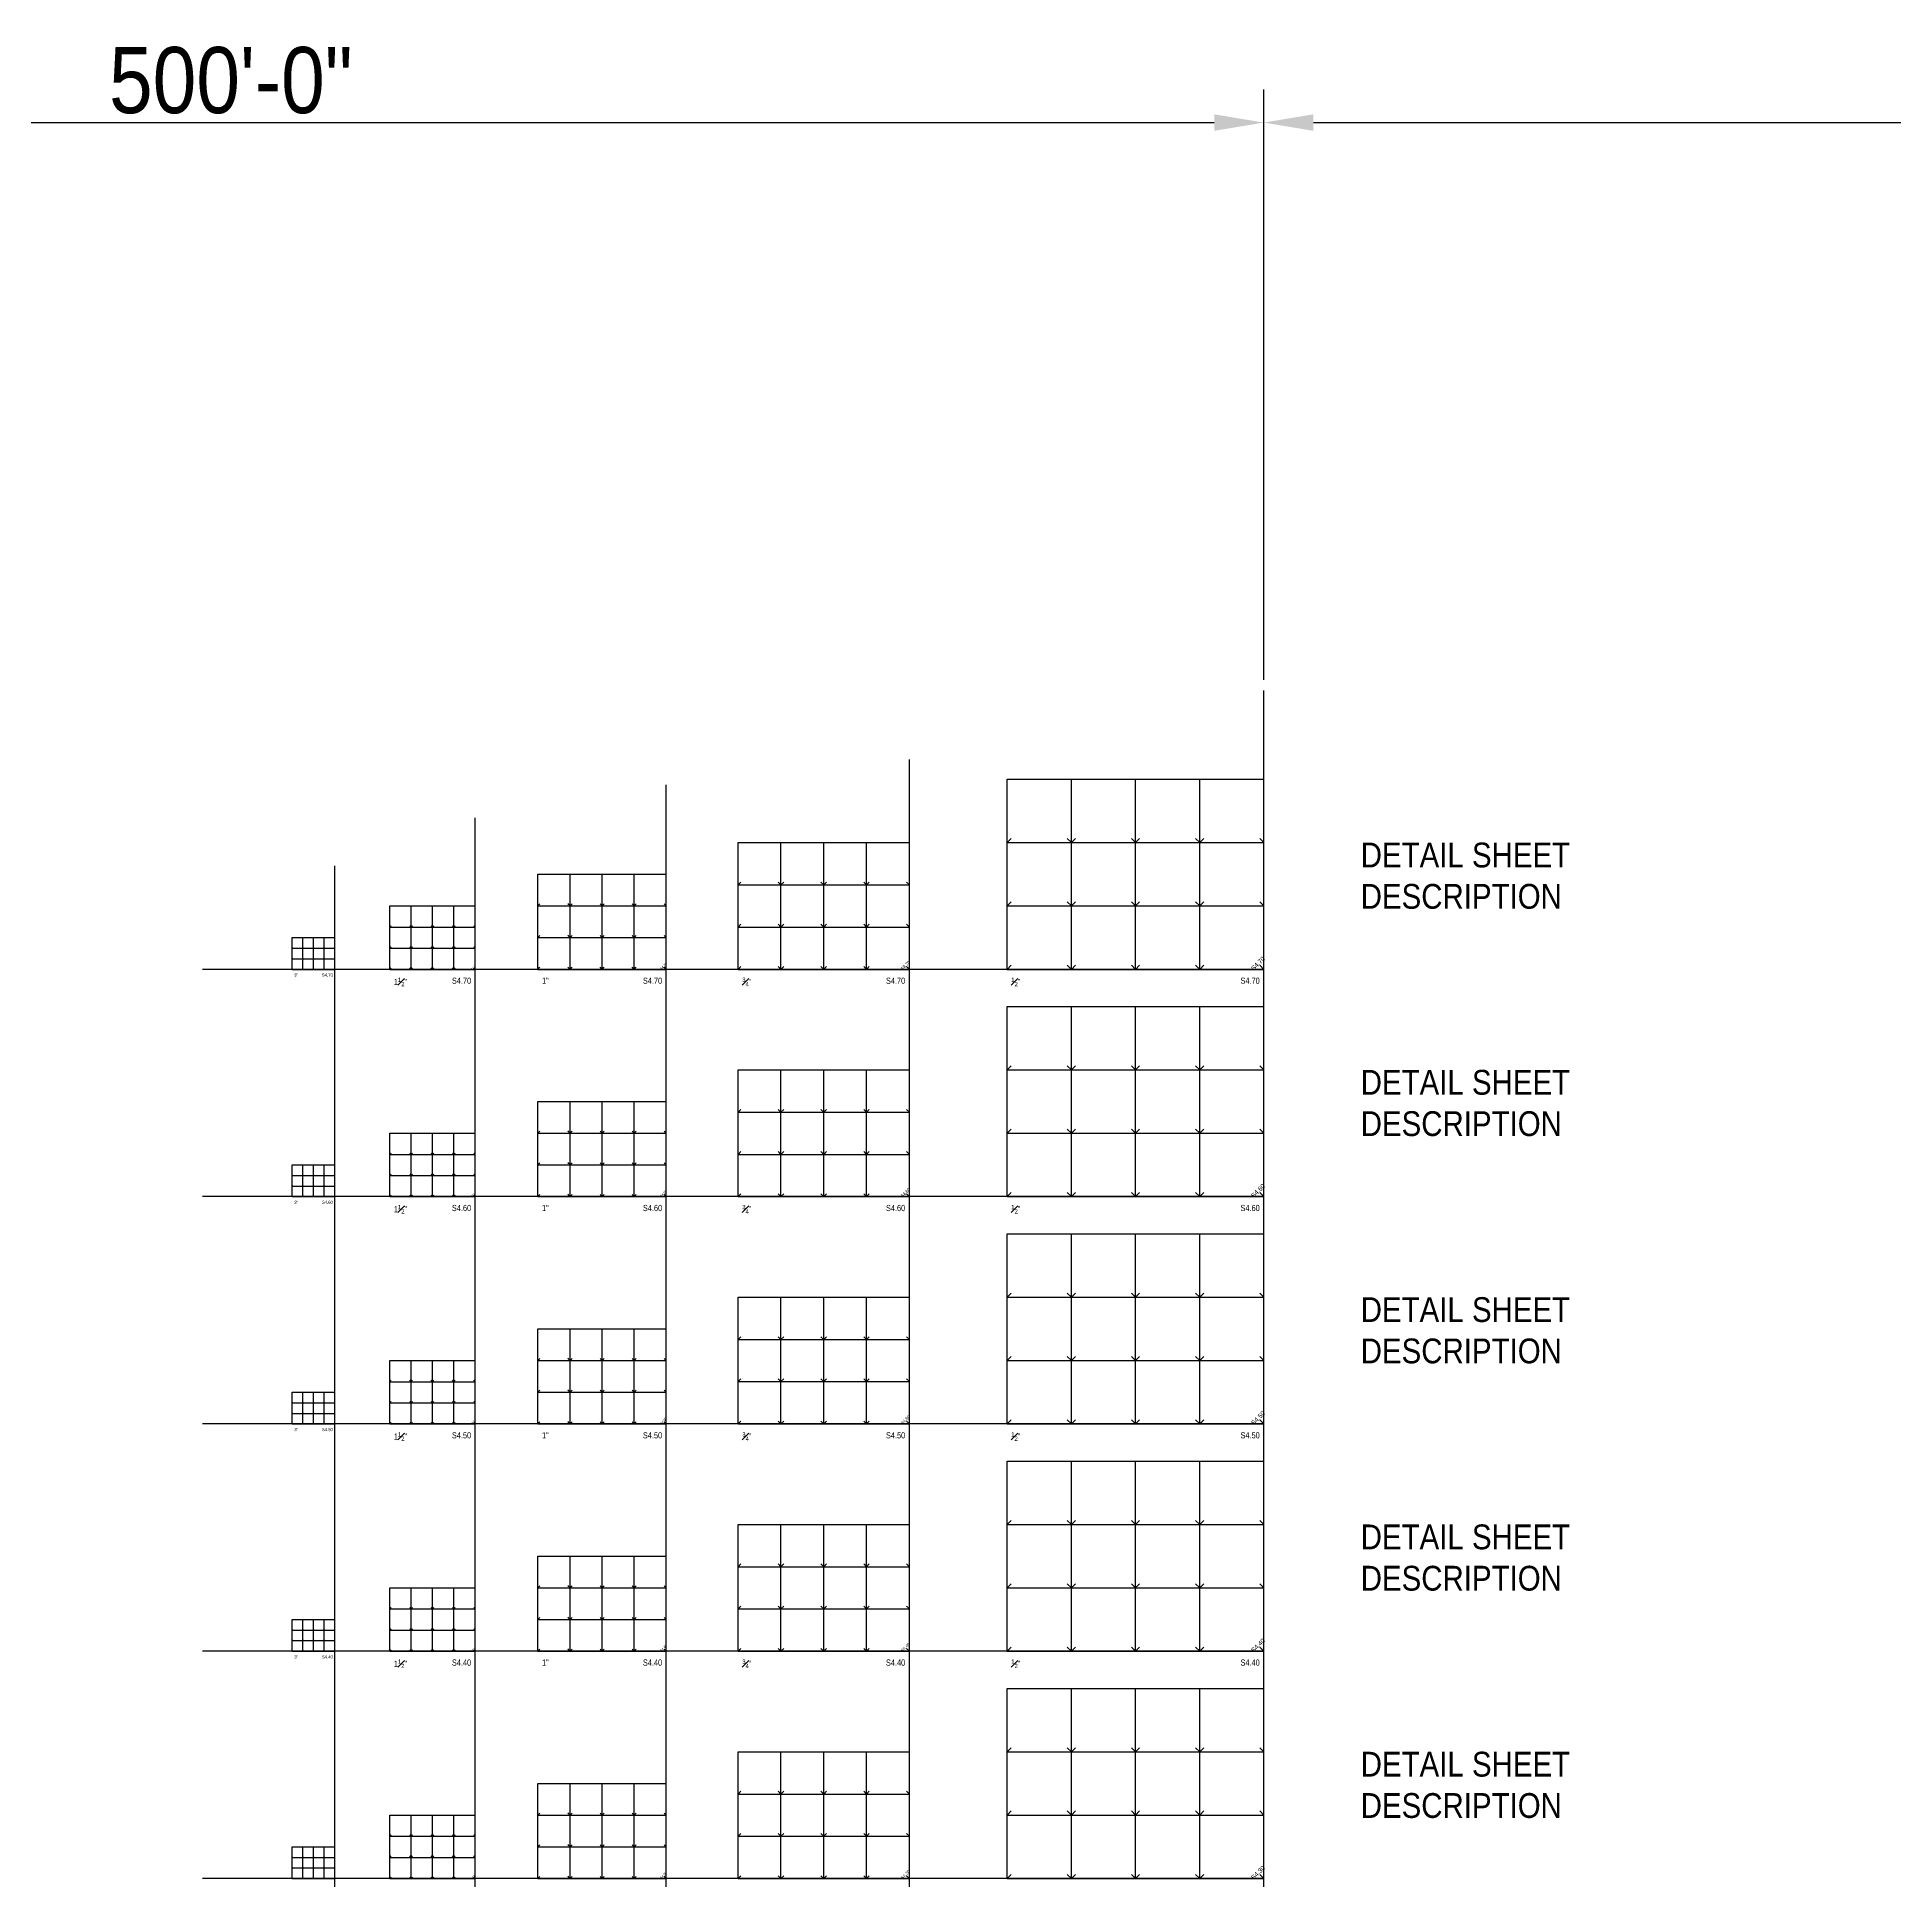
# Model space of a CAD drawing. Header units: inches. Extents: x -2661 to 42767, y -1222 to 9099.
# Drawn here: x 8129 to 13524, y 3746 to 9099 of the extents above; entities that cross this region are included whole.
import ezdxf

# ---------------------------------------------------------------- set-up
doc = ezdxf.new("R2010")
doc.units = ezdxf.units.IN
doc.header["$LTSCALE"] = 12
doc.header["$MEASUREMENT"] = 0
doc.header["$PDMODE"] = 3
doc.linetypes.add('HIDDEN2', pattern=[0.1875, 0.125, -0.0625])
doc.layers.get('0').update_dxf_attribs({"linetype": 'CONTINUOUS'})
doc.layers.get('DefPoints').update_dxf_attribs({"color": 251, "linetype": 'CONTINUOUS'})
doc.layers.add('DESIGNER COMMENTS', color=221, linetype='CONTINUOUS', plot=False)
doc.layers.add('S-ANNO-GRID-NONPLOT', color=251, linetype='CONTINUOUS', plot=False)
doc.styles.add('Arial', font='arial.ttf', dxfattribs={"width": 0.85})
doc.dimstyles.get("Standard").update_dxf_attribs({"dimtxt": 0.125, "dimasz": 0.125, "dimexe": 0.0625, "dimexo": 0.0625, "dimgap": 0.0625, "dimtad": 1, "dimdec": 3, "dimzin": 3, "dimdsep": 46, "dimlunit": 4, "dimtxsty": 'Arial', "dimcen": 0.09375, "dimclrd": 256, "dimclre": 256, "dimclrt": 256, "dimadec": 0, "dimazin": 0, "dimtfac": 1, "dimtdec": 3, "dimtix": 1, "dimtmove": 0, "dimatfit": 3, "dimfxl": 1, "dimfrac": 2, "dimtolj": 1, "dimtzin": 0, "dimarcsym": 0})

# ---------------------------------------------------------------- blocks, each defined once
blk = doc.blocks.new('*D221')
at = {"layer": 'DefPoints', "color": 0, "transparency": 16777216}
for p in [(17691.4, 8851.2), (11691.4, 7202.4), (17691.4, 7136.7)]:
    blk.add_point(p, dxfattribs=at)
at = {"layer": 'S-ANNO-GRID-NONPLOT', "lineweight": -2, "transparency": 16777216}
for p, q in [((11691.4, 7298.4), (11691.4, 8947.2)), ((17691.4, 7232.7), (17691.4, 8947.2)), ((11835.4, 8851.2), (17547.4, 8851.2))]:
    blk.add_line(p, q, dxfattribs=at)
at = {"layer": 'S-ANNO-GRID-NONPLOT', "transparency": 16777216}
for points in [[(11835.4, 8875.2), (11835.4, 8827.2), (11691.4, 8851.2)], [(17547.4, 8875.2), (17547.4, 8827.2), (17691.4, 8851.2)]]:
    blk.add_solid(points, dxfattribs=at)
at = {"layer": 'S-ANNO-GRID-NONPLOT', "transparency": 16777216, "insert": (14691.4, 8973.2), "char_height": 192, "attachment_point": 5, "style": 'Arial'}
blk.add_mtext('\\A1;500\'-0"', dxfattribs=at)
blk = doc.blocks.new('*D222')
at = {"layer": 'DefPoints', "color": 0, "transparency": 16777216}
for p in [(11691.4, 8851.2), (5691.4, 7202.4), (11691.4, 7136.7)]:
    blk.add_point(p, dxfattribs=at)
at = {"layer": 'S-ANNO-GRID-NONPLOT', "lineweight": -2, "transparency": 16777216}
for p, q in [((5691.4, 7298.4), (5691.4, 8947.2)), ((11691.4, 7232.7), (11691.4, 8947.2)), ((5835.4, 8851.2), (11547.4, 8851.2))]:
    blk.add_line(p, q, dxfattribs=at)
at = {"layer": 'S-ANNO-GRID-NONPLOT', "transparency": 16777216}
for points in [[(5835.4, 8875.2), (5835.4, 8827.2), (5691.4, 8851.2)], [(11547.4, 8875.2), (11547.4, 8827.2), (11691.4, 8851.2)]]:
    blk.add_solid(points, dxfattribs=at)
at = {"layer": 'S-ANNO-GRID-NONPLOT', "transparency": 16777216, "insert": (8691.4, 8973.2), "char_height": 192, "attachment_point": 5, "style": 'Arial'}
blk.add_mtext('\\A1;500\'-0"', dxfattribs=at)
blk = doc.blocks.new('Se_GRID 24x36')
for p, q in [((0, 23), (7.77, 23)), ((0, 15.33), (0, 23)), ((7.77, 0), (7.77, 23)), ((7.77, 23), (15.53, 23)), ((15.53, 0), (15.53, 23)), ((15.53, 23), (23.3, 23)), ((23.3, 0), (23.3, 23)), ((23.3, 23), (31.07, 23)), ((31.07, 15.33), (31.07, 23)), ((0, 15.33), (0.5, 15.83)), ((7.77, 15.33), (8.27, 15.83)), ((15.53, 15.33), (16.03, 15.83)), ((23.3, 15.33), (23.8, 15.83)), ((0, 7.67), (0, 15.33)), ((0, 15.33), (7.77, 15.33)), ((7.77, 15.33), (15.53, 15.33)), ((15.53, 15.33), (23.3, 15.33)), ((23.3, 15.33), (31.07, 15.33)), ((31.07, 7.67), (31.07, 15.33)), ((0, 7.67), (0.5, 8.17)), ((0, 0), (0, 7.67)), ((0, 7.67), (7.77, 7.67)), ((7.77, 7.67), (8.27, 8.17)), ((7.77, 7.67), (15.53, 7.67)), ((15.53, 7.67), (16.03, 8.17)), ((15.53, 7.67), (23.3, 7.67)), ((23.3, 7.67), (23.8, 8.17)), ((23.3, 7.67), (31.07, 7.67)), ((31.07, 0), (31.07, 7.67)), ((0, 0), (0.5, 0.5)), ((0, 0), (7.77, 0)), ((7.77, 0), (8.27, 0.5)), ((7.77, 0), (15.53, 0)), ((15.53, 0), (16.03, 0.5)), ((23.3, 0), (23.8, 0.5)), ((15.53, 0), (23.3, 0)), ((23.3, 0), (31.07, 0))]:
    blk.add_line(p, q)
at = {"linetype": 'HIDDEN2'}
for p, q in [((7.77, 15.33), (7.27, 15.83)), ((15.53, 15.33), (15.03, 15.83)), ((23.3, 15.33), (22.8, 15.83)), ((31.07, 15.33), (30.57, 15.83)), ((7.77, 7.67), (7.27, 8.17)), ((15.53, 7.67), (15.03, 8.17)), ((23.3, 7.67), (22.8, 8.17)), ((31.07, 7.67), (30.57, 8.17)), ((7.77, 0), (7.27, 0.5)), ((15.53, 0), (15.03, 0.5)), ((23.3, 0), (22.8, 0.5)), ((31.07, 0), (30.57, 0.5))]:
    blk.add_line(p, q, dxfattribs=at)

msp = doc.modelspace()

# ---------------------------------------------------------------- linework, layer by layer
at = {"layer": 'S-ANNO-GRID-NONPLOT'}
for p, q in [((11691.43095, 1772.36325), (11691.43095, 7202.39494)), ((10661.78271, 1772.36325), (10661.78271, 7001.85215)), ((9955.98708, 1772.36325), (9955.98708, 6928.42704)), ((9401.30585, 1772.36325), (9401.30585, 6832.16849)), ((8993.82826, 1772.36325), (8993.82826, 6692.49623)), ((11691.43095, 6392.36325), (8609.0403, 6392.36325)), ((11691.43095, 5732.36325), (8609.0403, 5732.36325)), ((11691.43095, 5072.36325), (8609.0403, 5072.36325)), ((11691.43095, 4412.36325), (8609.0403, 4412.36325)), ((11691.43095, 3752.36325), (8609.0403, 3752.36325))]:
    msp.add_line(p, q, dxfattribs=at)

# ---------------------------------------------------------------- block references
for p, xscale, yscale, zscale in [((10945.75816, 6392.36325), 24, 24, 24), ((10164.66751, 6392.36325), 16, 16, 16), ((9583.15069, 6392.36325), 12, 12, 12), ((9152.74825, 6392.36325), 8, 8, 8), ((8869.54946, 6392.36325), 4, 4, 4), ((10945.75816, 5732.36325), 24, 24, 24), ((10164.66751, 5732.36325), 16, 16, 16), ((9583.15069, 5732.36325), 12, 12, 12), ((9152.74825, 5732.36325), 8, 8, 8), ((8869.54946, 5732.36325), 4, 4, 4), ((10945.75816, 5072.36325), 24, 24, 24), ((10164.66751, 5072.36325), 16, 16, 16), ((9583.15069, 5072.36325), 12, 12, 12), ((9152.74825, 5072.36325), 8, 8, 8), ((8869.54946, 5072.36325), 4, 4, 4), ((10945.75816, 4412.36325), 24, 24, 24), ((10164.66751, 4412.36325), 16, 16, 16), ((9583.15069, 4412.36325), 12, 12, 12), ((9152.74825, 4412.36325), 8, 8, 8), ((8869.54946, 4412.36325), 4, 4, 4), ((10945.75816, 3752.36325), 24, 24, 24), ((10164.66751, 3752.36325), 16, 16, 16), ((9583.15069, 3752.36325), 12, 12, 12), ((9152.74825, 3752.36325), 8, 8, 8), ((8869.54946, 3752.36325), 4, 4, 4)]:
    msp.add_blockref('Se_GRID 24x36', p, dxfattribs=dict(at, xscale=xscale, yscale=yscale, zscale=zscale))

# ---------------------------------------------------------------- texts
at = {"layer": 'DESIGNER COMMENTS', "char_height": 72, "width": 693.3801297, "attachment_point": 1, "style": 'Arial'}
for insert in [(11972.62974, 6760.36325), (11972.62974, 6100.36325), (11972.62974, 5440.36325), (11972.62974, 4780.36325), (11972.62974, 4120.36325)]:
    msp.add_mtext('\\A1;{\\C191;DETAIL SHEET DESCRIPTION}', dxfattribs=dict(at, insert=insert))
at = {"layer": 'S-ANNO-GRID-NONPLOT', "attachment_point": 5, "rotation": 45, "style": 'Arial'}
for s, insert, char_height, width in [('S4.70', (11674.46039, 6409.33382), 13.5, 44.3231908), ('S4.70', (8990.99984, 6395.19168), 2.25, 7.3871985), ('S4.70', (9395.649, 6398.02011), 4.5, 14.7743969), ('S4.70', (9947.5018, 6400.84854), 6.75, 22.1615954), ('S4.70', (10650.469, 6403.67696), 9, 29.5487939), ('S4.60', (8990.99984, 5735.19168), 2.25, 7.3871985), ('S4.60', (9395.649, 5738.02011), 4.5, 14.7743969), ('S4.60', (9947.5018, 5740.84854), 6.75, 22.1615954), ('S4.60', (10650.469, 5743.67696), 9, 29.5487939), ('S4.60', (11674.46039, 5749.33382), 13.5, 44.3231908), ('S4.50', (8990.99984, 5075.19168), 2.25, 7.3871985), ('S4.50', (9395.649, 5078.02011), 4.5, 14.7743969), ('S4.50', (9947.5018, 5080.84854), 6.75, 22.1615954), ('S4.50', (10650.469, 5083.67696), 9, 29.5487939), ('S4.50', (11674.46039, 5089.33382), 13.5, 44.3231908), ('S4.40', (9395.649, 4418.02011), 4.5, 14.7743969), ('S4.40', (9947.5018, 4420.84854), 6.75, 22.1615954), ('S4.40', (10650.469, 4423.67696), 9, 29.5487939), ('S4.40', (11674.46039, 4429.33382), 13.5, 44.3231908), ('S4.40', (8990.99984, 4415.19168), 2.25, 7.3871985), ('S4.30', (11674.46039, 3769.33382), 13.5, 44.3231908), ('S4.30', (8990.99984, 3755.19168), 2.25, 7.3871985), ('S4.30', (9395.649, 3758.02011), 4.5, 14.7743969), ('S4.30', (9947.5018, 3760.84854), 6.75, 22.1615954), ('S4.30', (10650.469, 3763.67696), 9, 29.5487939)]:
    msp.add_mtext(s, dxfattribs=dict(at, insert=insert, char_height=char_height, width=width))
at = {"layer": 'S-ANNO-GRID-NONPLOT', "color": 191, "style": 'Arial'}
for s, insert, char_height, width, attachment_point in [('3"', (8875.54946, 6380.36325), 9, 29.5487939, 1), ('S4.70', (8987.82826, 6380.36325), 9, 29.5487939, 3), ('\\A1;1{\\H0.7x;\\S1#2;}"', (9164.74825, 6368.36325), 18, 59.0975878, 1), ('S4.70', (9389.30585, 6368.36325), 18, 59.0975878, 3), ('1"', (9595.15069, 6368.36325), 18, 59.0975878, 1), ('S4.70', (9943.98708, 6368.36325), 18, 59.0975878, 3), ('\\A1;{\\H0.7x;\\S3#4;}"', (10176.66751, 6368.36325), 18, 59.0975878, 1), ('S4.70', (10649.78271, 6368.36325), 18, 59.0975878, 3), ('\\A1;{\\H0.7x;\\S1#2;}"', (10957.75816, 6368.36325), 18, 59.0975878, 1), ('S4.70', (11679.43095, 6368.36325), 18, 59.0975878, 3), ('3"', (8875.54946, 5720.36325), 9, 29.5487939, 1), ('S4.60', (8987.82826, 5720.36325), 9, 29.5487939, 3), ('\\A1;1{\\H0.7x;\\S1#2;}"', (9164.74825, 5708.36325), 18, 59.0975878, 1), ('S4.60', (9389.30585, 5708.36325), 18, 59.0975878, 3), ('1"', (9595.15069, 5708.36325), 18, 59.0975878, 1), ('S4.60', (9943.98708, 5708.36325), 18, 59.0975878, 3), ('\\A1;{\\H0.7x;\\S3#4;}"', (10176.66751, 5708.36325), 18, 59.0975878, 1), ('S4.60', (10649.78271, 5708.36325), 18, 59.0975878, 3), ('\\A1;{\\H0.7x;\\S1#2;}"', (10957.75816, 5708.36325), 18, 59.0975878, 1), ('S4.60', (11679.43095, 5708.36325), 18, 59.0975878, 3), ('3"', (8875.54946, 5060.36325), 9, 29.5487939, 1), ('S4.50', (8987.82826, 5060.36325), 9, 29.5487939, 3), ('\\A1;1{\\H0.7x;\\S1#2;}"', (9164.74825, 5048.36325), 18, 59.0975878, 1), ('S4.50', (9389.30585, 5048.36325), 18, 59.0975878, 3), ('1"', (9595.15069, 5048.36325), 18, 59.0975878, 1), ('S4.50', (9943.98708, 5048.36325), 18, 59.0975878, 3), ('\\A1;{\\H0.7x;\\S3#4;}"', (10176.66751, 5048.36325), 18, 59.0975878, 1), ('S4.50', (10649.78271, 5048.36325), 18, 59.0975878, 3), ('\\A1;{\\H0.7x;\\S1#2;}"', (10957.75816, 5048.36325), 18, 59.0975878, 1), ('S4.50', (11679.43095, 5048.36325), 18, 59.0975878, 3), ('3"', (8875.54946, 4400.36325), 9, 29.5487939, 1), ('S4.40', (8987.82826, 4400.36325), 9, 29.5487939, 3), ('\\A1;1{\\H0.7x;\\S1#2;}"', (9164.74825, 4388.36325), 18, 59.0975878, 1), ('S4.40', (9389.30585, 4388.36325), 18, 59.0975878, 3), ('1"', (9595.15069, 4388.36325), 18, 59.0975878, 1), ('S4.40', (9943.98708, 4388.36325), 18, 59.0975878, 3), ('\\A1;{\\H0.7x;\\S3#4;}"', (10176.66751, 4388.36325), 18, 59.0975878, 1), ('S4.40', (10649.78271, 4388.36325), 18, 59.0975878, 3), ('\\A1;{\\H0.7x;\\S1#2;}"', (10957.75816, 4388.36325), 18, 59.0975878, 1), ('S4.40', (11679.43095, 4388.36325), 18, 59.0975878, 3)]:
    msp.add_mtext(s, dxfattribs=dict(at, insert=insert, char_height=char_height, width=width, attachment_point=attachment_point))

# ---------------------------------------------------------------- dimensions: what is measured, and where the dimension line sits
at = {"layer": 'S-ANNO-GRID-NONPLOT'}
for base, p1, p2, picture, middle in [((11691.43095, 8851.18318), (5691.43095, 7202.39494), (11691.43095, 7136.65841), '*D222', (8691.43095, 8973.21319)), ((17691.43095, 8851.18318), (11691.43095, 7202.39494), (17691.43095, 7136.65841), '*D221', (14691.43095, 8973.21319))]:
    dim = msp.add_linear_dim(base=base, p1=p1, p2=p2, dimstyle='Standard', override={"dimscale": 24, "dimtxt": 8, "dimasz": 6, "dimexe": 4, "dimexo": 4, "dimgap": 1}, dxfattribs=at)
    dim.commit()
    dim.dimension.update_dxf_attribs({"geometry": picture, "text_midpoint": middle})

doc.saveas('drawing.dxf')
